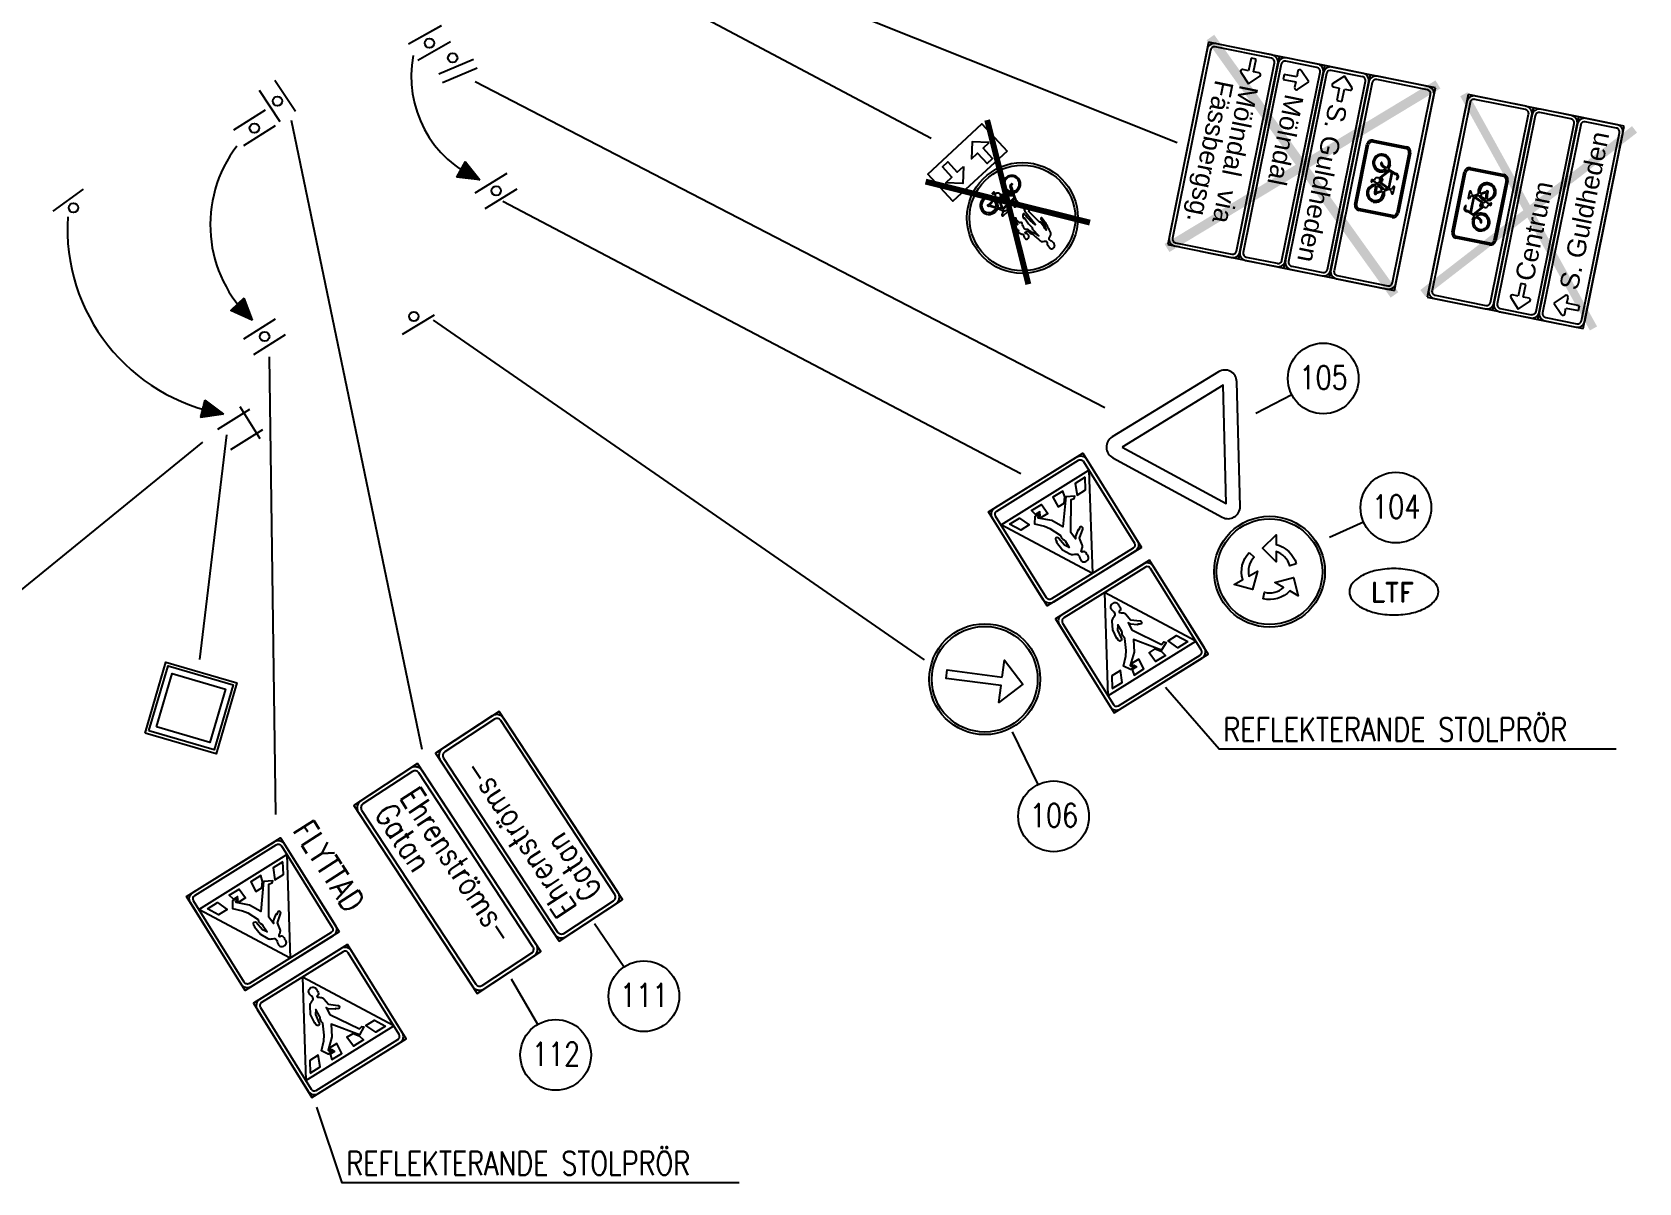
# Model space of a CAD drawing. Header units: metres. Extents: x 148128 to 148845, y 6395399 to 6395651.
# Drawn here: x 148202.5 to 148270.9, y 6395399.1 to 6395448.2 of the extents above; entities that cross this region are included whole.
import ezdxf
from ezdxf.enums import TextEntityAlignment as Align

# ---------------------------------------------------------------- set-up
doc = ezdxf.new("R2010")
doc.units = ezdxf.units.M
for name, color, linetype in [('M-BEF-SKYLTAR', 4, 'Continuous'), ('M-BEF-SKYLTAR-INMÄTT', 4, 'Continuous'), ('M-SKYLTAR', 3, 'Continuous')]:
    doc.layers.add(name, color=color, linetype=linetype)
doc.styles.add('ROMAND', font='romand')
doc.styles.add('SIMPLEX8', font='simplex.shx', dxfattribs={"width": 0.8})
doc.styles.add('TRAFIKAN', font='')
doc.styles.get('TRAFIKAN').set_extended_font_data('Swis721 BdOul BT')

# ---------------------------------------------------------------- blocks, each defined once
blk = doc.blocks.new('A$C66ED4772')
at = {"layer": 'M-SKYLTAR'}
for points in [[(-4.831, 1.951), (-0.162, -0.584, 0.57735), (0.594, -0.121), (0.455, 5.191, 0.57735), (-0.324, 5.614), (-4.855, 2.837, 0.57735)], [(2.989, -2.564), (2.71, -2.647, 0.245847), (2.127, -2.049), (2.128, -2.479), (1.549, -1.9), (2.125, -1.328), (2.126, -1.747, -0.26703)], [(0.982, -2.086), (1.193, -2.286, 0.245847), (0.967, -3.09), (1.339, -2.874), (1.127, -3.665), (0.344, -3.453), (0.706, -3.242, -0.26703)], [(1.572, -4.063), (1.639, -3.78, 0.245847), (2.449, -3.574), (2.076, -3.36), (2.866, -3.148), (3.074, -3.933), (2.711, -3.724, -0.26703)]]:
    blk.add_lwpolyline(points, format="xyb", close=True, dxfattribs=at)
blk.add_lwpolyline([(-4.43, 2.405), (0, 0), (-0.132, 5.039)], close=True, dxfattribs=at)
for radius in [2.362, 2.252]:
    blk.add_circle((1.848, -2.904), radius, dxfattribs=at)
blk = doc.blocks.new('Skyltnr')
at = {"color": 3, "transparency": 16777216}
blk.add_circle((0, 0), 1.506, dxfattribs=at)
at = {"color": 1, "transparency": 16777216, "style": 'SIMPLEX8', "width": 0.8}
blk.add_attdef('NR', text='', height=1, rotation=0, dxfattribs=at).set_placement((0.015, -0.459), align=Align.CENTER)
blk = doc.blocks.new('*U19')
blk.add_line((-0.397, 0.804), (-0.397, -0.796))
blk.add_circle((0, 0), 0.2)
blk = doc.blocks.new('*U18')
for p, q in [((-0.397, 0.804), (-0.397, -0.796)), ((0.397, 0.804), (0.397, -0.796))]:
    blk.add_line(p, q)
blk.add_circle((0, 0), 0.2)
blk = doc.blocks.new('A$C51EF44D8')
at = {"layer": 'M-SKYLTAR'}
blk.add_lwpolyline([(-0.365, -0.654), (0.165, -1.152), (-1.119, -1.192), (-1.16, 0.092), (-0.63, -0.406), (0.987, 1.317), (1.252, 1.068)], close=True, dxfattribs=at)
for radius in [2.362, 2.252]:
    blk.add_circle((0, 0), radius, dxfattribs=at)
blk = doc.blocks.new('A$C05125DEB')
at = {"layer": 'M-SKYLTAR'}
for points in [[(0.119, 0.14), (1.719, -1.598), (3.457, 0.001), (1.858, 1.74)], [(1.635, 1.428), (0.977, -0.676), (3.128, -0.194)], [(1.673, 1.261), (1.842, 1.077), (1.737, 0.846), (1.593, 1.003)], [(1.981, 0.742), (2.052, 0.849), (2.221, 0.666), (2.059, 0.495), (1.957, 0.607)], [(2.374, 0.211), (2.407, 0.289), (2.479, 0.21), (2.586, 0.269), (2.417, 0.452), (2.234, 0.306), (2.348, 0.182), (2.393, 0.178)], [(2.956, -0.134), (2.788, 0.05), (2.548, -0.036), (2.693, -0.193)], [(-0.115, -0.083), (1.484, -1.821), (-0.254, -3.42), (-1.854, -1.682)], [(-1.525, -1.486), (0.626, -1.005), (-0.032, -3.109)], [(-1.361, -1.538), (-1.192, -1.722), (-0.953, -1.636), (-1.098, -1.479)], [(-0.87, -1.888), (-0.983, -1.949), (-0.814, -2.133), (-0.631, -1.987), (-0.733, -1.875)], [(-0.373, -2.324), (-0.454, -2.35), (-0.381, -2.428), (-0.449, -2.53), (-0.617, -2.346), (-0.456, -2.176), (-0.342, -2.3), (-0.342, -2.345)], [(-0.078, -2.933), (-0.247, -2.749), (-0.142, -2.518), (0.003, -2.675)]]:
    blk.add_lwpolyline(points, close=True, dxfattribs=at)
for points in [[(0.226, 0.024), (1.612, -1.482, 0.414214), (1.834, -1.491), (3.341, -0.105, 0.414214), (3.35, 0.117), (1.964, 1.624, 0.414214), (1.742, 1.633), (0.235, 0.247, 0.414214)], [(0.284, 0.078), (1.67, -1.429, 0.414214), (1.781, -1.433), (3.288, -0.047, 0.414214), (3.292, 0.064), (1.906, 1.571, 0.414214), (1.795, 1.575), (0.289, 0.189, 0.414214)], [(1.516, -0.403, -0.07968), (1.479, -0.392, 0.017152), (1.42, -0.368, 0.198416), (1.387, -0.366, 0.096523), (1.351, -0.391, 0.0442), (1.323, -0.434, -0.100027), (1.276, -0.479, -0.278479), (1.201, -0.479, -0.259025), (1.142, -0.4, -0.285135), (1.182, -0.331, 0.086785), (1.2, -0.316, -0.256438), (1.277, -0.273, -0.133973), (1.3, -0.287, 0.36253), (1.325, -0.294, 0.219716), (1.334, -0.28, 0.014621), (1.329, -0.213, -0.057331), (1.33, -0.176, -0.104873), (1.347, -0.144), (1.442, -0.023), (1.428, 0.181), (1.428, 0.183, -0.976671), (1.499, 0.19), (1.504, 0.145), (1.52, 0.143), (1.535, -0.008), (1.52, -0.06), (1.651, 0.045), (1.836, 0.722), (1.776, 0.763), (1.776, 0.81), (1.959, 0.748), (1.846, 0.113), (2.111, 0.179), (2.405, 0.153), (2.42, 0.176), (2.4, 0.212), (2.414, 0.246), (2.484, 0.171), (2.445, 0.015), (2.226, 0.022), (2.106, 0.01), (1.857, -0.068, -0.237041), (1.746, -0.148, 0.133567), (1.724, -0.161), (1.599, -0.27), (1.71, -0.253), (1.876, -0.141, -0.960248), (1.918, -0.199), (1.884, -0.226), (1.889, -0.235), (1.724, -0.357), (1.548, -0.4, -0.087978)], [(-0.009, -0.198), (1.377, -1.705, -0.414214), (1.368, -1.928), (-0.139, -3.314, -0.414214), (-0.361, -3.304), (-1.747, -1.798, -0.414214), (-1.738, -1.575), (-0.231, -0.189, -0.414214)], [(-0.067, -0.252), (1.319, -1.758, -0.414214), (1.315, -1.87), (-0.192, -3.256, -0.414214), (-0.303, -3.251), (-1.689, -1.745, -0.414214), (-1.685, -1.633), (-0.178, -0.247, -0.414214)], [(0.31, -1.519, 0.07968), (0.302, -1.482, -0.017152), (0.283, -1.421, -0.198416), (0.283, -1.388, -0.096523), (0.312, -1.354, -0.0442), (0.357, -1.33, 0.100027), (0.406, -1.287, 0.278479), (0.412, -1.212, 0.259025), (0.338, -1.146, 0.285135), (0.265, -1.18, -0.086785), (0.249, -1.197, 0.256438), (0.201, -1.271, 0.133973), (0.213, -1.294, -0.36253), (0.217, -1.32, -0.219716), (0.202, -1.328, -0.014621), (0.136, -1.318, 0.057331), (0.099, -1.316, 0.104873), (0.066, -1.329), (-0.063, -1.414), (-0.264, -1.383), (-0.267, -1.383, 0.976671), (-0.28, -1.453), (-0.235, -1.462), (-0.235, -1.478), (-0.085, -1.506), (-0.032, -1.495), (-0.147, -1.617), (-0.837, -1.745), (-0.874, -1.682), (-0.921, -1.678), (-0.874, -1.865), (-0.232, -1.806), (-0.319, -2.064), (-0.319, -2.359), (-0.343, -2.373), (-0.377, -2.35), (-0.412, -2.361), (-0.342, -2.437), (-0.184, -2.411), (-0.173, -2.192), (-0.151, -2.073), (-0.052, -1.831, 0.237041), (0.036, -1.728, -0.133567), (0.052, -1.706), (0.17, -1.592), (0.144, -1.7), (0.019, -1.857, 0.960248), (0.073, -1.904), (0.103, -1.872), (0.111, -1.878), (0.247, -1.723), (0.304, -1.552, 0.087978)]]:
    blk.add_lwpolyline(points, format="xyb", close=True, dxfattribs=at)
blk = doc.blocks.new('*U20')
for p, q in [((-0.797, 0.804), (-0.797, -0.796)), ((-0.397, 0.804), (-0.397, -0.796))]:
    blk.add_line(p, q)
blk.add_circle((0, 0), 0.2)
blk = doc.blocks.new('A$C075E6345')
at = {"layer": 'M-SKYLTAR'}
h = blk.add_hatch(dxfattribs=at)
h.set_pattern_fill('ANSI31', color=1, scale=0.01, angle=20)
h.paths.add_polyline_path([(0, 0), (0, -1), (0.707, -0.707)])
at = {"layer": 'M-SKYLTAR', "color": 1}
for p, q in [((0, -1), (0, 0)), ((0, 0), (0.707, -0.707)), ((0, -1), (0.707, -0.707))]:
    blk.add_line(p, q, dxfattribs=at)
blk = doc.blocks.new('A$C0FEB2451')
at = {"layer": 'M-SKYLTAR'}
for points in [[(4.915, -5.398), (7.83, -3.982), (3.645, 4.636), (0.73, 3.22), (4.915, -5.398)], [(5.236, -5.242), (7.51, -4.138), (7.51, -4.138), (7.54, -4.119), (7.571, -4.1), (7.598, -4.075), (7.622, -4.052), (7.645, -4.025), (7.663, -3.996), (7.679, -3.964), (7.691, -3.931), (7.699, -3.899), (7.707, -3.868), (7.709, -3.831), (7.71, -3.799), (7.707, -3.761), (7.699, -3.729), (7.69, -3.694), (7.675, -3.661), (3.802, 4.312), (3.802, 4.312), (3.785, 4.347), (3.763, 4.376), (3.743, 4.402), (3.716, 4.425), (3.689, 4.447), (3.659, 4.468), (3.629, 4.482), (3.599, 4.495), (3.565, 4.506), (3.53, 4.513), (3.497, 4.517), (3.462, 4.515), (3.428, 4.511), (3.391, 4.505), (3.358, 4.493), (3.324, 4.48), (1.05, 3.376), (1.05, 3.376), (1.02, 3.357), (0.989, 3.338), (0.962, 3.313), (0.938, 3.29), (0.915, 3.263), (0.897, 3.234), (0.881, 3.202), (0.869, 3.169), (0.858, 3.136), (0.853, 3.106), (0.851, 3.069), (0.849, 3.032), (0.853, 2.999), (0.861, 2.967), (0.87, 2.932), (0.887, 2.896), (4.759, -5.077), (4.759, -5.077), (4.775, -5.109), (4.797, -5.138), (4.817, -5.164), (4.843, -5.191), (4.871, -5.209), (4.901, -5.23), (4.928, -5.245), (4.961, -5.257), (4.995, -5.268), (5.03, -5.275), (5.063, -5.279), (5.098, -5.277), (5.132, -5.273), (5.169, -5.267), (5.202, -5.255), (5.236, -5.242), (5.236, -5.242)], [(5.164, -5.095), (7.438, -3.99), (7.438, -3.99), (7.47, -3.967), (7.498, -3.942), (7.519, -3.912), (7.535, -3.88), (7.535, -3.88), (7.545, -3.843), (7.545, -3.803), (7.54, -3.767), (7.527, -3.733), (3.655, 4.24), (3.655, 4.24), (3.634, 4.274), (3.609, 4.302), (3.579, 4.323), (3.543, 4.341), (3.543, 4.341), (3.508, 4.347), (3.471, 4.349), (3.434, 4.343), (3.397, 4.33), (1.124, 3.225), (1.124, 3.225), (1.09, 3.205), (1.062, 3.18), (1.041, 3.15), (1.025, 3.118), (1.025, 3.118), (1.017, 3.078), (1.015, 3.041), (1.021, 3.005), (1.034, 2.968), (4.907, -5.006), (4.907, -5.006), (4.926, -5.036), (4.951, -5.064), (4.983, -5.088), (5.017, -5.103), (5.017, -5.103), (5.052, -5.109), (5.089, -5.111), (5.126, -5.105), (5.164, -5.095), (5.164, -5.095)], [(-0.096, 2.875), (-3.011, 1.459), (1.175, -7.159), (4.09, -5.743), (-0.096, 2.875)], [(-0.416, 2.719), (-2.69, 1.615), (-2.69, 1.615), (-2.721, 1.596), (-2.751, 1.577), (-2.779, 1.552), (-2.803, 1.528), (-2.826, 1.502), (-2.843, 1.473), (-2.86, 1.441), (-2.871, 1.408), (-2.88, 1.376), (-2.888, 1.344), (-2.89, 1.308), (-2.89, 1.276), (-2.888, 1.238), (-2.88, 1.206), (-2.871, 1.17), (-2.855, 1.138), (1.017, -6.835), (1.017, -6.835), (1.034, -6.87), (1.056, -6.899), (1.077, -6.925), (1.104, -6.948), (1.13, -6.97), (1.161, -6.991), (1.191, -7.005), (1.221, -7.018), (1.254, -7.029), (1.289, -7.036), (1.323, -7.04), (1.358, -7.038), (1.391, -7.034), (1.428, -7.028), (1.462, -7.016), (1.495, -7.003), (3.769, -5.899), (3.769, -5.899), (3.8, -5.88), (3.83, -5.861), (3.858, -5.836), (3.882, -5.813), (3.904, -5.786), (3.922, -5.757), (3.939, -5.726), (3.95, -5.692), (3.962, -5.659), (3.967, -5.629), (3.969, -5.592), (3.971, -5.555), (3.966, -5.522), (3.959, -5.49), (3.95, -5.455), (3.932, -5.419), (0.06, 2.554), (0.06, 2.554), (0.044, 2.586), (0.022, 2.615), (0.002, 2.641), (-0.023, 2.668), (-0.052, 2.686), (-0.082, 2.707), (-0.109, 2.722), (-0.142, 2.734), (-0.175, 2.745), (-0.21, 2.752), (-0.244, 2.755), (-0.279, 2.754), (-0.312, 2.75), (-0.349, 2.744), (-0.383, 2.732), (-0.416, 2.719), (-0.416, 2.719)], [(-0.345, 2.572), (-2.619, 1.467), (-2.619, 1.467), (-2.651, 1.444), (-2.678, 1.419), (-2.699, 1.389), (-2.716, 1.357), (-2.716, 1.357), (-2.726, 1.32), (-2.726, 1.28), (-2.72, 1.244), (-2.708, 1.21), (1.165, -6.763), (1.165, -6.763), (1.185, -6.797), (1.21, -6.825), (1.24, -6.846), (1.277, -6.864), (1.277, -6.864), (1.312, -6.87), (1.348, -6.872), (1.385, -6.866), (1.422, -6.853), (3.696, -5.748), (3.696, -5.748), (3.73, -5.728), (3.757, -5.703), (3.778, -5.673), (3.794, -5.641), (3.794, -5.641), (3.803, -5.601), (3.805, -5.565), (3.799, -5.528), (3.785, -5.491), (-0.087, 2.483), (-0.087, 2.483), (-0.106, 2.513), (-0.131, 2.541), (-0.163, 2.565), (-0.198, 2.58), (-0.198, 2.58), (-0.233, 2.586), (-0.27, 2.588), (-0.306, 2.582), (-0.345, 2.572), (-0.345, 2.572)]]:
    blk.add_lwpolyline(points, close=True, dxfattribs=at)
at = {"layer": 'M-SKYLTAR', "style": 'SIMPLEX8', "width": 0.8}
for s, rotation, p in [('Ehrenströms-', 115.98446, (5.877, -4.077)), ('Ehrenströms-', 295.98446, (-1.058, 1.554)), ('Gatan', 295.98446, (-2.217, 0.993)), ('Gatan', 115.98446, (7.036, -3.516))]:
    blk.add_text(s, height=1, rotation=rotation, dxfattribs=at).set_placement(p)
blk = doc.blocks.new('LTF')
at = {"layer": 'M-SKYLTAR', "color": 1}
blk.add_line((2.527, 0.01), (2.527, 0.01), dxfattribs=at)
for centre, radius, start, end in [((0.79, -0.342), 0.909, 117.482, 141.4694), ((1.076, -0.892), 1.529, 102.1591, 117.482), ((1.264, -1.766), 2.423, 90, 102.1591), ((1.264, -1.766), 2.423, 77.8409, 90), ((1.453, -0.892), 1.529, 62.518, 77.8409), ((1.739, -0.342), 0.909, 38.5306, 62.518), ((0.361, 0), 0.361, 141.4694, 180), ((2.168, 0), 0.361, 0, 38.5306), ((2.168, 0), 0.361, 321.4694, 0), ((0.361, 0), 0.361, 180, 218.5306), ((0.79, 0.342), 0.909, 218.5306, 242.518), ((1.739, 0.342), 0.909, 297.482, 321.4694), ((1.076, 0.892), 1.529, 242.518, 257.8409), ((1.264, 1.766), 2.423, 257.8409, 270), ((1.264, 1.766), 2.423, 270, 282.1591), ((1.453, 0.892), 1.529, 282.1591, 297.482)]:
    blk.add_arc(centre, radius, start, end, dxfattribs=at)
at = {"layer": 'M-SKYLTAR', "style": 'ROMAND'}
blk.add_text('LTF', height=0.5544, dxfattribs=at).set_placement((0.599, -0.291))
blk = doc.blocks.new('*U47')
at = {"layer": 'M-BEF-SKYLTAR'}
blk.add_line((148204.687, 6395441.474), (148203.396, 6395440.53), dxfattribs=at)
blk.add_circle((148204.273, 6395440.679), 0.2, dxfattribs=at)
blk = doc.blocks.new('*U49')
at = {"layer": 'M-BEF-SKYLTAR'}
for p, q in [((148212.447, 6395444.839), (148211.095, 6395443.983)), ((148212.871, 6395444.168), (148211.519, 6395443.312))]:
    blk.add_line(p, q, dxfattribs=at)
blk.add_circle((148211.98, 6395444.074), 0.2, dxfattribs=at)
blk = doc.blocks.new('*U50')
at = {"layer": 'M-BEF-SKYLTAR'}
for p, q in [((148219.943, 6395448.433), (148218.55, 6395447.646)), ((148220.334, 6395447.741), (148218.941, 6395446.954))]:
    blk.add_line(p, q, dxfattribs=at)
blk.add_circle((148219.439, 6395447.692), 0.2, dxfattribs=at)
blk = doc.blocks.new('A$C38D26ACE')
at = {"layer": 'M-BEF-SKYLTAR'}
for p, q in [((-2.373, 2.543), (-2.661, 1.157)), ((1.935, 1.65), (-2.373, 2.543)), ((1.768, 1.611), (-2.235, 2.441)), ((1.783, 1.682), (-2.22, 2.511)), ((-2.405, 2.39), (-2.629, 1.309)), ((-2.334, 2.376), (-2.558, 1.295)), ((-1.269, 1.213), (-1.122, 1.921)), ((-1.232, 1.205), (-1.086, 1.914)), ((-0.997, 1.972), (0.282, 1.707)), ((-0.989, 2.009), (0.29, 1.743)), ((-0.475, 1.724), (-0.475, 1.724)), ((-0.475, 1.724), (-0.441, 1.707)), ((-0.432, 1.726), (-0.466, 1.742)), ((-0.466, 1.742), (-0.466, 1.742)), ((-0.423, 1.721), (-0.432, 1.726)), ((-0.432, 1.703), (-0.423, 1.721)), ((-0.742, 1.579), (-0.743, 1.571)), ((-0.728, 1.417), (-0.673, 1.499)), ((-0.659, 1.482), (-0.709, 1.409)), ((-0.709, 1.409), (-0.709, 1.409)), ((-0.554, 1.677), (-0.652, 1.531)), ((-0.637, 1.516), (-0.62, 1.541)), ((-0.62, 1.541), (-0.457, 1.327)), ((-0.608, 1.559), (-0.582, 1.599)), ((-0.442, 1.34), (-0.608, 1.559)), ((-0.582, 1.599), (-0.254, 1.531)), ((-0.569, 1.617), (-0.532, 1.673)), ((-0.241, 1.549), (-0.569, 1.617)), ((-0.442, 1.416), (-0.446, 1.395)), ((-0.446, 1.395), (-0.431, 1.392)), ((-0.39, 1.405), (-0.442, 1.416)), ((-0.441, 1.707), (-0.432, 1.703)), ((-0.431, 1.392), (-0.427, 1.347)), ((-0.407, 1.349), (-0.41, 1.388)), ((-0.41, 1.388), (-0.395, 1.385)), ((-0.395, 1.385), (-0.39, 1.405)), ((-0.254, 1.531), (-0.388, 1.344)), ((-0.371, 1.333), (-0.238, 1.518)), ((-0.213, 1.588), (-0.241, 1.549)), ((-0.238, 1.518), (-0.235, 1.522)), ((-0.235, 1.522), (-0.206, 1.436)), ((-0.22, 1.543), (-0.192, 1.582)), ((-0.187, 1.443), (-0.22, 1.543)), ((-0.152, 1.272), (-0.194, 1.4)), ((-0.192, 1.582), (-0.134, 1.595)), ((-0.175, 1.406), (-0.132, 1.277)), ((0.341, 1.618), (0.194, 0.91)), ((0.377, 1.61), (0.23, 0.902)), ((1.609, 0.431), (1.833, 1.512)), ((1.648, 0.263), (1.935, 1.65)), ((1.68, 0.416), (1.904, 1.497)), ((-2.661, 1.157), (-2.861, 0.19)), ((-2.661, 1.157), (1.648, 0.263)), ((1.648, 0.263), (-2.661, 1.157)), ((1.48, 0.225), (-2.522, 1.054)), ((-2.508, 1.125), (1.495, 0.295)), ((1.495, 0.295), (-2.508, 1.125)), ((-2.493, 1.195), (1.51, 0.366)), ((0.097, 0.815), (-1.182, 1.08)), ((0.105, 0.851), (-1.174, 1.117)), ((-0.659, 1.252), (-0.654, 1.246)), ((-0.425, 1.196), (-0.43, 1.175)), ((-0.43, 1.175), (-0.378, 1.165)), ((-0.413, 1.193), (-0.425, 1.196)), ((-0.417, 1.234), (-0.413, 1.193)), ((-0.392, 1.189), (-0.396, 1.236)), ((-0.374, 1.185), (-0.392, 1.189)), ((-0.378, 1.165), (-0.374, 1.185)), ((-0.356, 1.274), (-0.322, 1.269)), ((-0.327, 1.291), (-0.354, 1.294)), ((-0.157, 1.246), (-0.292, 1.265)), ((-0.289, 1.285), (-0.156, 1.267)), ((-0.156, 1.267), (-0.152, 1.272)), ((0.042, 1.207), (0.05, 1.204)), ((-2.692, 1.004), (-2.829, 0.343)), ((-2.622, 0.989), (-2.759, 0.328)), ((-2.394, 0.766), (-2.637, 0.606)), ((-2.36, 0.604), (-2.335, 0.726)), ((-2.637, 0.606), (-2.477, 0.363)), ((-2.408, 0.376), (-2.382, 0.498)), ((-2.382, 0.498), (-2.117, 0.443)), ((-2.095, 0.549), (-2.36, 0.604)), ((-2.117, 0.443), (-2.095, 0.549)), ((-2.861, 0.19), (-3.061, -0.776)), ((-2.893, 0.038), (-3.03, -0.623)), ((-2.822, 0.023), (-2.959, -0.638)), ((-2.861, 0.19), (1.448, -0.703)), ((1.448, -0.703), (-2.861, 0.19)), ((1.28, -0.742), (-2.723, 0.088)), ((-2.708, 0.159), (1.295, -0.671)), ((1.295, -0.671), (-2.708, 0.159)), ((-2.693, 0.229), (1.309, -0.601)), ((1.409, -0.535), (1.546, 0.125)), ((1.448, -0.703), (1.648, 0.263)), ((1.479, -0.55), (1.616, 0.111)), ((-2.515, -0.153), (-2.758, -0.313)), ((-2.356, -0.396), (-2.515, -0.153)), ((-2.745, -0.382), (-2.623, -0.408)), ((-2.623, -0.408), (-2.678, -0.673)), ((-2.678, -0.673), (-2.572, -0.695)), ((-2.572, -0.695), (-2.517, -0.43)), ((-2.517, -0.43), (-2.396, -0.455)), ((-3.061, -0.776), (1.247, -1.669)), ((-2.908, -0.808), (1.094, -1.637)), ((-2.894, -0.737), (1.109, -1.567)), ((1.208, -1.502), (1.345, -0.841)), ((1.247, -1.669), (1.448, -0.703)), ((1.279, -1.516), (1.416, -0.856))]:
    blk.add_line(p, q, dxfattribs=at)
for centre, major_axis, ratio, start_param, end_param in [((-2.252, 2.359), (-0.11, 0.11), 1, -0.989821, 0.580976), ((-2.252, 2.359), (-0.0594, 0.0594), 1, -0.989821, 0.580976), ((-1.012, 1.898), (0.0795, 0.0795), 1, 0.580976, 2.151772), ((-1.012, 1.898), (0.053, 0.053), 1, 0.580976, 2.151772), ((-0.493, 1.687), (-0.0437, 0.0437), 1, -1.237027, 0.942788), ((-0.493, 1.687), (-0.0291, 0.0291), 1, -1.237259, 1.122004), ((0.267, 1.633), (0.0795, 0.0795), 1, 5.293365, 6.864161), ((-0.784, 1.39), (-0.131, 0.131), 1, -1.004258, 3.091835), ((-0.784, 1.39), (-0.11, 0.11), 0.999999, 4.706337, 10.851634), ((-0.784, 1.389), (-0.00725, 0.00725), 0.999996, -0.994371, 2.15177), ((-0.768, 1.449), (0.0509, 0.0509), 1, 3.681681, 4.903179), ((-0.768, 1.449), (-0.0364, 0.0364), 1, 2.09311, 3.263304), ((-0.784, 1.39), (0.137, 0.137), 1, 0.034639, 0.567146), ((-0.784, 1.39), (0.137, 0.137), 1, 4.662733, 6.208836), ((-0.137, 1.256), (-0.137, 0.137), 1, -0.419639, 0.40561), ((-0.137, 1.256), (0.11, 0.11), 1, 2.296967, 7.313068), ((-0.137, 1.256), (0.11, 0.11), 1, 1.162699, 2.164144), ((-0.268, 1.647), (0.00924, 0.00924), 1, 0.538567, 3.240838), ((0.301, 2.313), (0.629, 0.629), 1, 3.22055, 3.310294), ((-0.988, -1.89), (2.562, 2.562), 1, 0.547614, 0.584429), ((-0.137, 1.256), (0.137, 0.137), 1, 0.580976, 1.044722), ((-0.138, 1.613), (0.0127, 0.0127), 1, 4.150204, 6.859985), ((-0.137, 1.256), (0.137, 0.137), 1, 5.229491, 6.864161), ((0.267, 1.633), (0.053, 0.053), 1, 5.293365, 6.864161), ((1.751, 1.529), (-0.0594, 0.0594), 1, 3.722568, 5.293365), ((1.751, 1.529), (0.11, 0.11), 1, 5.293365, 6.864161), ((-2.539, 0.972), (0.11, 0.11), 1, 0.580976, 2.151772), ((-2.476, 1.278), (0.11, 0.11), 1, 2.151772, 3.722568), ((-2.539, 0.972), (-0.0594, 0.0594), 1, -0.989821, 0.580976), ((-2.476, 1.278), (0.0594, 0.0594), 1, 2.151772, 3.722568), ((-1.159, 1.19), (-0.0795, 0.0795), 1, 0.580976, 2.151772), ((-1.159, 1.19), (-0.053, 0.053), 1, 0.580976, 2.151772), ((-0.411, 1.291), (-0.0408, 0.0408), 1, 0.129949, 2.262356), ((-0.411, 1.291), (0.0408, 0.0408), 1, 1.063804, 1.340381), ((-0.411, 1.291), (0.0408, 0.0408), 1, 0.372322, 0.704727), ((-0.411, 1.291), (-0.0408, 0.0408), 1, 2.621433, 3.616178), ((-0.411, 1.291), (0.0408, 0.0408), 1, 5.546054, 6.296269), ((-0.137, 1.256), (0.131, 0.131), 1, 2.283928, 5.230024), ((-0.137, 1.256), (0.137, 0.137), 1, 1.976406, 2.174682), ((-0.137, 1.256), (-0.0156, 0.0156), 1, 1.238843, 5.266535), ((-2.373, 0.734), (0.0271, 0.0271), 1, 5.293365, 7.649559), ((0.12, 0.925), (-0.0795, 0.0795), 1, 2.151772, 3.722568), ((0.12, 0.925), (0.053, 0.053), 1, 3.722568, 5.293365), ((-2.676, 0.311), (-0.11, 0.11), 1, 0.580976, 2.151772), ((-2.445, 0.384), (0.0271, 0.0271), 1, 2.93717, 5.293365), ((1.527, 0.448), (0.11, 0.11), 1, 3.722568, 5.293365), ((1.527, 0.448), (0.0594, 0.0594), 1, 3.722568, 5.293365), ((-2.74, 0.006), (-0.11, 0.11), 1, -0.989821, 0.580976), ((-2.74, 0.006), (0.0594, 0.0594), 1, 0.580976, 2.151772), ((-2.676, 0.311), (0.0594, 0.0594), 1, 2.151772, 3.722568), ((1.463, 0.142), (-0.0594, 0.0594), 1, 3.722568, 5.293365), ((1.463, 0.142), (0.11, 0.11), 1, 5.293365, 6.864161), ((-2.737, -0.345), (-0.0271, 0.0271), 1, -0.204422, 2.151772), ((-2.877, -0.655), (0.11, 0.11), 1, 2.151772, 3.722568), ((-2.877, -0.655), (0.0594, 0.0594), 1, 2.151772, 3.722568), ((-2.388, -0.417), (-0.0271, 0.0271), 1, 2.151772, 4.507967), ((1.326, -0.518), (-0.11, 0.11), 1, 2.151772, 3.722568), ((1.263, -0.824), (0.11, 0.11), 1, 5.293365, 6.864161), ((1.326, -0.518), (0.0594, 0.0594), 1, 3.722568, 5.293365), ((1.263, -0.824), (0.0594, 0.0594), 1, 5.293365, 6.864161), ((1.126, -1.485), (-0.11, 0.11), 1, 2.151772, 3.722568), ((1.126, -1.485), (0.0594, 0.0594), 1, 3.722568, 5.293365)]:
    blk.add_ellipse(centre, major_axis=major_axis, ratio=ratio, start_param=start_param, end_param=end_param, dxfattribs=at)
at = {"layer": 'M-BEF-SKYLTAR', "style": 'TRAFIKAN', "oblique": 0}
for s, p in [('Centrum', (-2.068, 0.284)), ('S. Guldheden', (-2.261, -0.66))]:
    blk.add_text(s, height=0.4, rotation=348.2875, dxfattribs=at).set_placement(p)
blk = doc.blocks.new('A$C77DC25FE')
at = {"layer": 'M-BEF-SKYLTAR'}
for p, q in [((-1.984, 2.712), (-2.856, -1.601)), ((-2.015, 2.559), (-2.825, -1.448)), ((-1.944, 2.545), (-2.754, -1.462)), ((-0.478, 2.408), (-1.984, 2.712)), ((-0.645, 2.368), (-1.845, 2.611)), ((-0.478, 2.408), (-1.35, -1.905)), ((-1.35, -1.905), (-0.478, 2.408)), ((-0.631, 2.439), (-1.292, 2.572)), ((0.489, 2.212), (-0.478, 2.408)), ((-1.389, -1.738), (-0.579, 2.269)), ((-0.509, 2.255), (-1.319, -1.752)), ((-1.319, -1.752), (-0.509, 2.255)), ((-1.296, 2.07), (-1.135, 1.828)), ((-1.135, 2.105), (-1.256, 2.129)), ((-0.438, 2.241), (-1.248, -1.766)), ((-1.081, 2.37), (-1.135, 2.105)), ((-0.975, 2.349), (-1.081, 2.37)), ((-1.028, 2.083), (-0.975, 2.349)), ((-0.906, 2.058), (-1.028, 2.083)), ((-0.422, -1.933), (0.388, 2.074)), ((0.489, 2.212), (-0.382, -2.101)), ((-0.382, -2.101), (0.489, 2.212)), ((0.458, 2.059), (-0.351, -1.948)), ((-0.351, -1.948), (0.458, 2.059)), ((0.322, 2.173), (-0.339, 2.306)), ((0.336, 2.243), (-0.325, 2.377)), ((-0.083, 2.094), (-0.107, 1.972)), ((0.148, 1.865), (-0.013, 2.107)), ((1.457, 2.017), (0.489, 2.212)), ((1.29, 1.977), (0.628, 2.111)), ((1.304, 2.048), (0.642, 2.181)), ((-1.135, 1.828), (-0.893, 1.989)), ((-0.373, 2.025), (-0.395, 1.919)), ((-0.395, 1.919), (-0.129, 1.866)), ((-0.107, 1.972), (-0.373, 2.025)), ((0.529, 2.045), (-0.281, -1.962)), ((-0.129, 1.866), (-0.154, 1.744)), ((-0.095, 1.704), (0.148, 1.865)), ((0.545, -2.129), (1.355, 1.878)), ((1.457, 2.017), (0.585, -2.296)), ((0.585, -2.296), (1.457, 2.017)), ((1.426, 1.864), (0.616, -2.143)), ((0.616, -2.143), (1.426, 1.864)), ((0.906, 1.99), (0.664, 1.829)), ((0.678, 1.76), (0.799, 1.735)), ((1.496, 1.85), (0.686, -2.157)), ((0.799, 1.735), (0.746, 1.47)), ((0.852, 1.448), (0.906, 1.714)), ((1.067, 1.748), (0.906, 1.99)), ((0.906, 1.714), (1.028, 1.689)), ((2.845, 1.736), (1.457, 2.017)), ((2.677, 1.696), (1.595, 1.915)), ((2.692, 1.767), (1.61, 1.986)), ((1.973, -2.577), (2.845, 1.736)), ((0.746, 1.47), (0.852, 1.448)), ((1.933, -2.409), (2.743, 1.598)), ((2.004, -2.424), (2.814, 1.583)), ((1.129, -0.743), (1.387, 0.538)), ((1.165, -0.75), (1.424, 0.53)), ((1.513, 0.589), (2.221, 0.445)), ((1.52, 0.625), (2.229, 0.482)), ((2.28, 0.357), (2.021, -0.923)), ((2.317, 0.35), (2.058, -0.931)), ((1.562, 0.016), (1.556, 0.01)), ((1.792, 0.017), (1.718, 0.066)), ((1.718, 0.066), (1.718, 0.066)), ((1.727, 0.085), (1.809, 0.031)), ((1.988, -0.087), (1.841, 0.01)), ((1.888, 0.1), (1.88, 0.102)), ((1.487, -0.214), (1.476, -0.266)), ((1.476, -0.266), (1.496, -0.27)), ((1.507, -0.218), (1.487, -0.214)), ((1.496, -0.27), (1.5, -0.252)), ((1.5, -0.252), (1.547, -0.247)), ((1.504, -0.231), (1.507, -0.218)), ((1.545, -0.227), (1.504, -0.231)), ((1.585, -0.287), (1.581, -0.321)), ((1.602, -0.316), (1.606, -0.289)), ((1.851, -0.022), (1.638, -0.186)), ((1.644, -0.272), (1.83, -0.404)), ((1.652, -0.201), (1.869, -0.034)), ((1.843, -0.388), (1.656, -0.255)), ((1.703, -0.211), (1.658, -0.216)), ((1.66, -0.236), (1.699, -0.232)), ((1.699, -0.232), (1.696, -0.248)), ((1.696, -0.248), (1.716, -0.252)), ((1.706, -0.197), (1.703, -0.211)), ((1.727, -0.201), (1.706, -0.197)), ((1.716, -0.252), (1.727, -0.201)), ((1.826, -0.005), (1.851, -0.022)), ((1.909, -0.06), (1.843, -0.388)), ((1.861, -0.401), (1.928, -0.072)), ((1.869, -0.034), (1.909, -0.06)), ((1.928, -0.072), (1.984, -0.109)), ((2.018, -0.2), (2.014, -0.209)), ((2.014, -0.209), (2.032, -0.218)), ((2.035, -0.166), (2.018, -0.2)), ((2.032, -0.218), (2.037, -0.209)), ((2.035, -0.166), (2.035, -0.166)), ((2.037, -0.209), (2.053, -0.175)), ((2.053, -0.175), (2.053, -0.175)), ((1.558, -0.486), (1.577, -0.351)), ((1.597, -0.354), (1.579, -0.487)), ((1.579, -0.487), (1.585, -0.491)), ((1.585, -0.491), (1.712, -0.448)), ((1.719, -0.468), (1.59, -0.511)), ((1.835, -0.407), (1.749, -0.436)), ((1.755, -0.456), (1.855, -0.422)), ((1.83, -0.404), (1.835, -0.407)), ((1.855, -0.422), (1.895, -0.45)), ((1.9, -0.429), (1.861, -0.401)), ((1.895, -0.45), (1.908, -0.507)), ((1.926, -1.019), (1.217, -0.876)), ((1.933, -0.982), (1.224, -0.839)), ((1.52, -0.685), (1.518, -0.693)), ((-2.856, -1.601), (-1.35, -1.905)), ((-2.688, -1.561), (-1.488, -1.804)), ((-2.164, -1.74), (-1.502, -1.874)), ((-1.35, -1.905), (-0.382, -2.101)), ((-1.197, -1.936), (-0.535, -2.07)), ((-1.182, -1.865), (-0.521, -1.999)), ((-0.382, -2.101), (0.585, -2.296)), ((-0.229, -2.132), (0.432, -2.265)), ((-0.215, -2.061), (0.446, -2.195)), ((0.585, -2.296), (1.973, -2.577)), ((0.738, -2.327), (1.82, -2.546)), ((0.752, -2.256), (1.834, -2.475))]:
    blk.add_line(p, q, dxfattribs=at)
for centre, major_axis, ratio, start_param, end_param in [((-1.862, 2.528), (0.11, 0.11), 1, 0.585968, 2.156764), ((-1.862, 2.528), (0.0594, 0.0594), 1, 0.585968, 2.156765), ((-0.662, 2.286), (-0.11, 0.11), 1, 3.727561, 5.298357), ((-1.264, 2.092), (-0.0271, 0.0271), 1, -0.984828, 1.371366), ((-0.914, 2.021), (-0.0271, 0.0271), 1, 2.942163, 5.298357), ((-0.662, 2.286), (-0.0594, 0.0594), 1, 3.727561, 5.298357), ((-0.356, 2.224), (-0.11, 0.11), 1, -0.984828, 0.585968), ((-0.356, 2.224), (-0.0594, 0.0594), 1, -0.984828, 0.585968), ((-0.045, 2.086), (0.0271, 0.0271), 1, 6.083755, 8.43995), ((0.306, 2.09), (-0.0594, 0.0594), 1, 3.727561, 5.298357), ((0.306, 2.09), (-0.11, 0.11), 1, 3.727561, 5.298357), ((0.611, 2.028), (-0.11, 0.11), 1, -0.984828, 0.585968), ((0.611, 2.028), (0.0594, 0.0594), 1, 0.585968, 2.156764), ((-0.116, 1.736), (-0.0271, 0.0271), 1, 0.585968, 2.942163), ((0.685, 1.797), (-0.0271, 0.0271), 1, -0.19943, 2.156765), ((1.035, 1.727), (0.0271, 0.0271), 1, 3.727561, 6.083755), ((1.273, 1.895), (-0.0594, 0.0594), 1, 3.727561, 5.298357), ((1.273, 1.895), (0.11, 0.11), 1, 5.298357, 6.869153), ((1.579, 1.833), (0.11, 0.11), 1, 0.585968, 2.156764), ((1.579, 1.833), (0.0594, 0.0594), 1, 0.585968, 2.156764), ((2.661, 1.614), (0.11, 0.11), 1, 5.298357, 6.869153), ((2.661, 1.614), (-0.0594, 0.0594), 1, 3.727561, 5.298357), ((1.498, 0.515), (0.0795, 0.0795), 1, 0.585968, 2.156765), ((1.498, 0.515), (0.053, 0.053), 1, 0.585968, 2.156764), ((1.699, 0.141), (-0.131, 0.131), 1, 3.713124, 7.809217), ((2.207, 0.372), (0.053, 0.053), 1, 5.298357, 6.869153), ((2.207, 0.372), (-0.0795, 0.0795), 1, 3.727561, 5.298357), ((1.699, 0.141), (-0.11, 0.11), 0.999999, 3.140533, 9.28583), ((1.699, 0.141), (-0.137, 0.137), 1, 1.526133, 3.072236), ((1.758, 0.126), (0.0509, 0.0509), 1, 2.115877, 3.337375), ((1.699, 0.141), (0.00725, 0.00725), 0.999996, 5.293807, 8.439948), ((1.758, 0.126), (0.0364, 0.0364), 1, 2.098102, 3.268297), ((1.699, 0.141), (-0.137, 0.137), 1, 3.181224, 3.713731), ((1.568, -0.506), (0.131, 0.131), 1, 0.718124, 3.66422), ((1.603, -0.232), (0.0408, 0.0408), 1, 0.134941, 2.267348), ((1.603, -0.232), (0.0408, 0.0408), 1, 2.626425, 3.62117), ((1.568, -0.506), (-0.137, 0.137), 1, -1.160194, -0.961918), ((1.603, -0.232), (0.0408, 0.0408), 1, 3.98025, 4.730465), ((1.568, -0.506), (-0.137, 0.137), 1, 4.297742, 5.122992), ((1.603, -0.232), (-0.0408, 0.0408), 1, 4.210389, 4.486966), ((1.603, -0.232), (-0.0408, 0.0408), 1, 3.518907, 3.851312), ((1.998, -0.148), (0.0291, 0.0291), 1, 5.050919, 7.410182), ((1.998, -0.148), (-0.0437, 0.0437), 1, 3.480355, 5.660169), ((1.568, -0.506), (-0.11, 0.11), 1, -0.839633, 4.176468), ((1.568, -0.506), (-0.137, 0.137), 1, 2.092891, 3.727561), ((1.568, -0.506), (-0.0156, 0.0156), 1, -0.326961, 3.700731), ((1.568, -0.506), (-0.11, 0.11), 1, 4.309284, 5.310729), ((1.568, -0.506), (0.137, 0.137), 1, 5.298357, 5.762103), ((2.628, -0.939), (-0.629, 0.629), 1, 0.083949, 0.173694), ((1.926, -0.503), (-0.0127, 0.0127), 1, 1.013603, 3.723385), ((-1.582, 0.329), (2.562, 2.562), 1, 5.264996, 5.30181), ((1.959, -0.374), (-0.00924, 0.00924), 1, 3.685152, 6.387423), ((1.239, -0.765), (0.0795, 0.0795), 1, 2.156765, 3.727561), ((1.239, -0.765), (0.053, 0.053), 1, 2.156764, 3.727561), ((1.948, -0.909), (0.0795, 0.0795), 1, 3.727561, 5.298357), ((1.948, -0.909), (-0.053, 0.053), 1, 2.156764, 3.727561), ((-2.672, -1.479), (-0.11, 0.11), 1, 0.585968, 2.156765), ((-2.672, -1.479), (-0.0594, 0.0594), 1, 0.585968, 2.156765), ((-1.472, -1.721), (-0.11, 0.11), 1, 2.156765, 3.727561), ((-1.472, -1.721), (-0.0594, 0.0594), 1, 2.156764, 3.727561), ((-1.166, -1.783), (-0.11, 0.11), 1, 0.585968, 2.156764), ((-1.166, -1.783), (0.0594, 0.0594), 1, 2.156765, 3.727561), ((-0.504, -1.917), (0.11, 0.11), 1, 3.727561, 5.298357), ((-0.504, -1.917), (-0.0594, 0.0594), 1, 2.156764, 3.727561), ((-0.198, -1.979), (-0.11, 0.11), 1, 0.585968, 2.156764), ((-0.198, -1.979), (-0.0594, 0.0594), 1, 0.585968, 2.156765), ((0.463, -2.112), (-0.11, 0.11), 1, 2.156765, 3.727561), ((0.463, -2.112), (-0.0594, 0.0594), 1, 2.156764, 3.727561), ((0.769, -2.174), (-0.11, 0.11), 1, 0.585968, 2.156764), ((0.769, -2.174), (-0.0594, 0.0594), 1, 0.585968, 2.156765), ((1.851, -2.393), (-0.11, 0.11), 1, 2.156765, 3.727561), ((1.851, -2.393), (-0.0594, 0.0594), 1, 2.156765, 3.727561)]:
    blk.add_ellipse(centre, major_axis=major_axis, ratio=ratio, start_param=start_param, end_param=end_param, dxfattribs=at)
at = {"layer": 'M-BEF-SKYLTAR', "style": 'TRAFIKAN'}
for s, oblique, p in [('Fässbergsg.', 0, (-1.84, 1.926)), ('Mölndal  via', 0, (-1.316, 1.82)), ('Mölndal', 360, (-0.349, 1.625)), ('S. Guldheden', 360, (0.578, 1.419))]:
    blk.add_text(s, height=0.4, rotation=258.5735, dxfattribs=dict(at, oblique=oblique)).set_placement(p)
blk = doc.blocks.new('A$C0A2E5C8C')
at = {"layer": 'M-BEF-SKYLTAR'}
for points in [[(-1.124, 1.412), (-2.28, 0.342), (-2.815, 0.92), (-1.659, 1.99)], [(-1.507, 1.594), (-1.869, 1.608), (-1.883, 1.246), (-1.753, 1.367), (-1.552, 1.15), (-1.437, 1.257), (-1.637, 1.474)], [(-2.056, 1.086), (-2.07, 0.724), (-2.432, 0.738), (-2.302, 0.859), (-2.503, 1.075), (-2.387, 1.182), (-2.186, 0.966)]]:
    blk.add_lwpolyline(points, close=True, dxfattribs=at)
for points in [[(-1.206, 0.035), (-1.106, 0.125, 0.801357), (-1.118, 0.148, 0.02244), (-1.195, 0.125), (-1.21, 0.17), (-0.963, 0.399), (-0.939, 0.336, -0.669289), (-0.931, 0.26), (-0.931, 0.26), (-0.964, 0.242), (-0.973, 0.237), (-0.963, 0.219), (-0.954, 0.224), (-0.921, 0.242), (-0.921, 0.242, 0.606183), (-0.923, 0.352), (-0.985, 0.517, 0.133919), (-0.894, 0.563), (-0.899, 0.569, 1.642915), (-1.209, 0.686), (-1.218, 0.686, 0.406999), (-1.006, 0.514), (-0.996, 0.486), (-1.267, 0.477, 0.590091), (-1.366, 0.498), (-1.402, 0.519), (-1.393, 0.528), (-1.407, 0.543), (-1.445, 0.507), (-1.431, 0.492), (-1.418, 0.505), (-1.377, 0.481, 0.253943), (-1.369, 0.426), (-1.393, 0.4, 0.906736), (-1.657, 0.139), (-1.663, 0.134, 0.433048), (-1.38, 0.114, 0.116459), (-1.33, 0.188), (-1.228, 0.156), (-1.212, 0.11), (-1.235, 0.056, 0.804445)], [(-1.052, 0.636, -0.315235), (-1.031, 0.716, -1.002277), (-1.018, 0.701, 0.30119), (-1.034, 0.646), (-0.999, 0.554, 28.997439), (-1.021, 0.552), (-1.052, 0.636)], [(-1.497, 0.24, -1.581382), (-1.508, 0.279), (-1.414, 0.378, 3.050549), (-1.367, 0.199)], [(-1.49, 0.259), (-1.36, 0.219, 0.255727), (-1.399, 0.364), (-1.492, 0.266)], [(-1.236, 0.181), (-1.323, 0.208, 0.20929), (-1.348, 0.362, 0.04961), (-1.372, 0.392), (-1.354, 0.412, 0.189784), (-1.312, 0.403), (-1.238, 0.186)], [(-1.256, 0.392), (-1.241, 0.377), (-1.203, 0.413), (-1.217, 0.428), (-1.228, 0.418), (-1.267, 0.441, 0.069255), (-1.264, 0.457), (-0.988, 0.465), (-0.971, 0.42), (-1.218, 0.191), (-1.292, 0.411, 0.083293), (-1.278, 0.423), (-1.244, 0.403)], [(-0.98, -0.034, 0.200418), (-0.977, -0.049), (-0.898, -0.148, 0.039606), (-0.91, -0.16), (-1.018, -0.098, 0.149985), (-1.019, -0.098, 0.170378), (-1.022, -0.1, 0.075153), (-1.026, -0.107, 0.130211), (-1.027, -0.114, 0.036881), (-1.023, -0.141, 0.094803), (-1.023, -0.142, 0.114611), (-1.021, -0.144, 0.361263), (-1.008, -0.14, 0.10175), (-1.006, -0.137), (-0.973, -0.166), (-0.934, -0.201, 0.055941), (-0.94, -0.229, -0.071508), (-0.872, -0.288), (-0.916, -0.273), (-0.944, -0.264, 0.044964), (-0.951, -0.256, 0.044797), (-0.96, -0.25, 0.115682), (-0.963, -0.249, 0.106702), (-0.97, -0.25, 0.155845), (-0.978, -0.257, 0.170551), (-0.978, -0.265, 0.118159), (-0.977, -0.267, 0.009432), (-0.968, -0.273, 0.037213), (-0.959, -0.278, 0.020984), (-0.953, -0.281, 0.002993), (-0.853, -0.336, 0.057415), (-0.828, -0.348, 0.077646), (-0.789, -0.358, 0.017418), (-0.786, -0.358, 0.003542), (-0.786, -0.358, -0.193696), (-0.783, -0.359, -0.026237), (-0.775, -0.365, -0.203226), (-0.773, -0.369, 0.005745), (-0.772, -0.374, 0.057208), (-0.761, -0.419, 0.068597), (-0.742, -0.449, 0.139021), (-0.718, -0.462, 0.069446), (-0.713, -0.463, 0.116413), (-0.691, -0.456, 0.206837), (-0.659, -0.418, 0.183475), (-0.659, -0.394, 0.167573), (-0.675, -0.371, 0.072642), (-0.681, -0.368, 0.008863), (-0.682, -0.368, -0.064749), (-0.684, -0.367, -0.137787), (-0.687, -0.364, -0.008975), (-0.692, -0.355, 0.166878), (-0.703, -0.343, 0.183054), (-0.723, -0.339, -0.003594), (-0.73, -0.341, -0.206192), (-0.737, -0.337, -0.07968), (-0.74, -0.326, -0.076146), (-0.727, -0.312, -0.047776), (-0.684, -0.294, -0.192728), (-0.676, -0.295, -0.026079), (-0.655, -0.309, -0.000566), (-0.648, -0.321, 0.007414), (-0.648, -0.322, 0.046107), (-0.642, -0.33, 0.051462), (-0.636, -0.334, 0.009144), (-0.608, -0.347, 0.000916), (-0.594, -0.353, 0.032958), (-0.558, -0.381, -0.043947), (-0.544, -0.391, 0.00787), (-0.517, -0.415, 0.005991), (-0.438, -0.481, 0.050217), (-0.396, -0.511, 0.073867), (-0.373, -0.517, 0.122287), (-0.354, -0.515, -0.055423), (-0.305, -0.504, -0.172596), (-0.292, -0.508, -0.044945), (-0.265, -0.541, 0.067844), (-0.268, -0.545, 0.007853), (-0.271, -0.555, 0.073621), (-0.272, -0.569, 0.082624), (-0.27, -0.574, 0.055776), (-0.265, -0.584, 0.058821), (-0.26, -0.594, 0.021809), (-0.25, -0.608, 0.056385), (-0.227, -0.635, 0.037973), (-0.218, -0.652, 0.00598), (-0.215, -0.656, 0.08715), (-0.208, -0.662, 0.020356), (-0.205, -0.663, 0.064403), (-0.183, -0.668, 0.042445), (-0.174, -0.668, 0.125207), (-0.146, -0.658, 0.162364), (-0.116, -0.618, 0.116839), (-0.111, -0.591, 0.090789), (-0.115, -0.576, 0.020156), (-0.122, -0.561, 0.077979), (-0.15, -0.525, 0.102625), (-0.198, -0.497, -0.155217), (-0.202, -0.495, -0.001799), (-0.212, -0.484, -0.056471), (-0.227, -0.465, -0.007911), (-0.228, -0.464, -0.015093), (-0.228, -0.463, -0.098028), (-0.23, -0.457, -0.086004), (-0.228, -0.439, -0.060525), (-0.222, -0.428, 0.038643), (-0.195, -0.372, 0.11161), (-0.193, -0.342, 0.095419), (-0.202, -0.315, 0.006961), (-0.229, -0.257, -0.004329), (-0.277, -0.167, 0.009447), (-0.314, -0.103, 0.007458), (-0.326, -0.088, -0.007617), (-0.345, -0.063, -0.001163), (-0.357, -0.045, 0.041646), (-0.364, -0.033, 0.007239), (-0.375, -0.017, 0.32784), (-0.398, -0.012, 0.186879), (-0.406, -0.018, 0.08158), (-0.406, -0.02, 0.07061), (-0.406, -0.032, 0.067582), (-0.404, -0.041, 0.055919), (-0.39, -0.062, 0.043715), (-0.374, -0.077, -0.007738), (-0.355, -0.115, -0.002383), (-0.334, -0.158, -0.013284), (-0.311, -0.216, 0.014512), (-0.301, -0.242, 0.012118), (-0.29, -0.272, 0.001416), (-0.379, -0.152), (-0.423, -0.096), (-0.437, -0.1), (-0.669, 0.132, 0.043981), (-0.661, 0.136, 0.207068), (-0.656, 0.143, 0.104529), (-0.656, 0.156, 0.187909), (-0.663, 0.165, 0.083922), (-0.731, 0.19, 0.261613), (-0.754, 0.181, 0.281843), (-0.758, 0.165, 0.069566), (-0.745, 0.134, 0.001925), (-0.517, -0.152), (-0.525, -0.16, 0.000862), (-0.626, -0.072, -0.01789), (-0.666, -0.034, -0.011712), (-0.709, 0.015, 0.003166), (-0.736, 0.05, -0.010245), (-0.749, 0.063, 0.059528), (-0.76, 0.074, 0.05735), (-0.771, 0.078, 0.239853), (-0.777, 0.077, 0.070903), (-0.783, 0.069, 0.094255), (-0.788, 0.05, 0.025594), (-0.788, 0.009, 0.102765), (-0.783, -0.012, 0.249078), (-0.769, -0.024, 0.421786), (-0.753, -0.011), (-0.669, -0.135), (-0.58, -0.221), (-0.589, -0.242), (-0.451, -0.393, -0.024057), (-0.49, -0.371, -0.046757), (-0.508, -0.356, 0.048753), (-0.525, -0.345, 0.03877), (-0.563, -0.33, 0.01536), (-0.584, -0.325, -0.031182), (-0.604, -0.321, -0.028446), (-0.613, -0.311, -0.014384), (-0.637, -0.297, 0.010902), (-0.658, -0.273, 0.048535), (-0.665, -0.268, 0.019542), (-0.675, -0.263, 0.061227), (-0.69, -0.26, -0.009512), (-0.71, -0.259, -0.034641), (-0.733, -0.256, -0.041801), (-0.734, -0.255, -0.143169), (-0.753, -0.241, -0.004995), (-0.763, -0.225, -0.029467), (-0.775, -0.204, -0.02292), (-0.815, -0.107, 0.068048), (-0.851, -0.118), (-0.945, -0.04, -0.535184), (-0.945, -0.039, 0.143637), (-0.939, -0.038, 0.148133), (-0.932, -0.033, 0.226744), (-0.932, -0.021, 0.32496), (-0.939, -0.015, -0.005001), (-0.965, -0.019, 0.049517), (-0.971, -0.021, 0.059637), (-0.978, -0.028, 0.118129), (-0.98, -0.034, -0.01332)]]:
    blk.add_lwpolyline(points, format="xyb", close=True, dxfattribs=at)
for radius in [1.181, 1.126]:
    blk.add_circle((-0.798, -0.013), radius, dxfattribs=at)
blk = doc.blocks.new('RIVS')
at = {"color": 1, "const_width": 0.1, "flags": 128}
for points in [[(-1.237, -1.237), (1.237, 1.237)], [(-1.237, 1.237), (1.237, -1.237)]]:
    blk.add_lwpolyline(points, dxfattribs=at)

msp = doc.modelspace()

# ---------------------------------------------------------------- linework, layer by layer
at = {"layer": 'M-BEF-SKYLTAR'}
for p, q in [((148222.272, 6395455.034), (148251.29, 6395443.46)), ((148222.356, 6395453.451), (148240.811, 6395443.639))]:
    msp.add_line(p, q, dxfattribs=at)
at = {"layer": 'M-SKYLTAR', "color": 1}
for p, q in [((148248.201, 6395432.157), (148221.383, 6395446.046)), ((148219.134, 6395417.599), (148213.561, 6395444.391)), ((148222.557, 6395440.958), (148244.629, 6395429.351)), ((148240.526, 6395421.421), (148219.609, 6395435.888)), ((148212.616, 6395434.333), (148212.874, 6395414.826)), ((148256.168, 6395432.713), (148254.633, 6395431.916)), ((148209.769, 6395430.689), (148191.971, 6395416.205)), ((148210.798, 6395431.007), (148209.64, 6395421.435)), ((148259.223, 6395427.288), (148257.764, 6395426.632)), ((148245.362, 6395416.106), (148244.272, 6395418.346)), ((148227.721, 6395408.334), (148226.472, 6395410.167)), ((148224.053, 6395405.887), (148222.926, 6395407.815))]:
    msp.add_line(p, q, dxfattribs=at)
at = {"layer": 'M-SKYLTAR'}
for p, q in [((148211.771, 6395432.081), (148210.414, 6395431.233)), ((148212.228, 6395430.836), (148211.381, 6395432.193)), ((148210.984, 6395430.379), (148212.341, 6395431.226))]:
    msp.add_line(p, q, dxfattribs=at)
for points in [[(148207.329, 6395418.299), (148208.214, 6395421.322), (148211.236, 6395420.438), (148210.352, 6395417.415)], [(148207.492, 6395418.389), (148208.303, 6395421.16), (148211.074, 6395420.349), (148210.263, 6395417.578)], [(148207.818, 6395418.567), (148208.481, 6395420.834), (148210.748, 6395420.171), (148210.085, 6395417.904)]]:
    msp.add_lwpolyline(points, close=True, dxfattribs=at)
at = {"layer": 'M-SKYLTAR', "color": 1, "flags": 128}
for points in [[(148269.986, 6395417.611), (148253.065, 6395417.611), (148250.782, 6395420.237)], [(148232.635, 6395399.136), (148215.714, 6395399.136), (148214.637, 6395402.357)]]:
    msp.add_lwpolyline(points, dxfattribs=at)
at = {"layer": 'M-SKYLTAR', "color": 1}
for centre, radius, start, end in [((148223.444, 6395446.274), 4.786, 169.19433, 247.12973), ((148215.616, 6395439.958), 5.514, 142.58314, 227.50501), ((148212.034, 6395439.793), 8.02, 176.39339, 260.20453)]:
    msp.add_arc(centre, radius, start, end, dxfattribs=at)

# ---------------------------------------------------------------- block references
at = {"layer": 'M-BEF-SKYLTAR'}
for name, p, xscale, yscale, zscale, rotation in [('RIVS', (148256.619, 6395442.449), 3.700000000000001, 4, 1.999999999999999, 258.3480984977942), ('RIVS', (148266.254, 6395440.526), 3.5, 3, 1.999999999999999, 258.3480984977942), ('A$C38D26ACE', (148266.997, 6395441.644), 2, 2, 2, 90.28604666740279), ('RIVS', (148244.068, 6395440.919), 1.5, 2.5, 2, 45.03184153018599)]:
    msp.add_blockref(name, p, dxfattribs=dict(at, xscale=xscale, yscale=yscale, zscale=zscale, rotation=rotation))
at = {"layer": 'M-BEF-SKYLTAR', "xscale": 2, "yscale": 2, "zscale": 2}
for name, p in [('A$C77DC25FE', (148256.591, 6395442.309)), ('A$C0A2E5C8C', (148246.288, 6395440.269))]:
    msp.add_blockref(name, p, dxfattribs=at)
at = {"layer": 'M-BEF-SKYLTAR-INMÄTT'}
for name, p, rotation in [('*U18', (148219.439, 6395447.692), 299.467292364165), ('*U18', (148211.98, 6395444.074), 302.3311456132961), ('*U19', (148204.273, 6395440.679), 306.1810837330339)]:
    msp.add_blockref(name, p, dxfattribs=dict(at, rotation=rotation))
for name in ['*U50', '*U49', '*U47']:
    msp.add_blockref(name, (0, 0), dxfattribs=at)
at = {"layer": 'M-SKYLTAR'}
for name, p, rotation in [('*U20', (148220.426, 6395447.065), 113.0190212885697), ('*U18', (148212.964, 6395445.224), 213.4895511624867), ('A$C075E6345', (148221.584, 6395441.865), 218.4260763533546), ('*U18', (148222.283, 6395441.402), 121.5294869813899), ('A$C075E6345', (148211.891, 6395435.892), 200.9207795717975), ('*U19', (148218.772, 6395436.051), 120.8045707620905), ('*U18', (148212.418, 6395435.189), 122.5374062583957), ('A$C075E6345', (148210.67, 6395431.89), 233.5156319770545), ('A$C51EF44D8', (148243.088, 6395420.594), 125.7265175498153), ('A$C0FEB2451', (148219.39, 6395414.158), 7.359226209365882)]:
    msp.add_blockref(name, p, dxfattribs=dict(at, rotation=rotation))
for p, values in [((148257.504, 6395433.406), {'NR': '105'}), ((148260.597, 6395427.905), {'NR': '104'}), ((148246.021, 6395414.752), {'NR': '106'}), ((148228.569, 6395407.09), {'NR': '111'}), ((148224.812, 6395404.587), {'NR': '112'})]:
    msp.add_blockref('Skyltnr', p, dxfattribs=at).add_auto_attribs(values)
msp.add_blockref('A$C66ED4772', (148253.368, 6395428.077), dxfattribs=at)
at = {"layer": 'M-SKYLTAR', "xscale": 2, "yscale": 2, "zscale": 2, "rotation": 259.2931825804089}
for p in [(148249.88, 6395425.954), (148215.716, 6395409.571)]:
    msp.add_blockref('A$C05125DEB', p, dxfattribs=at)
at = {"layer": 'M-SKYLTAR', "xscale": 1.5, "yscale": 1.5, "zscale": 1.5}
msp.add_blockref('LTF', (148258.619, 6395424.32), dxfattribs=at)

# ---------------------------------------------------------------- texts
at = {"layer": 'M-BEF-SKYLTAR', "style": 'SIMPLEX8', "width": 0.8}
msp.add_text('FLYTTAD', height=1, rotation=302.73615, dxfattribs=at).set_placement((148213.591, 6395414.149))
at = {"layer": 'M-SKYLTAR', "color": 1, "style": 'SIMPLEX8', "width": 0.8}
for p in [(148253.25, 6395417.947), (148215.899, 6395399.471)]:
    msp.add_text('REFLEKTERANDE STOLPRÖR', height=1, dxfattribs=at).set_placement(p)

doc.saveas('drawing.dxf')
